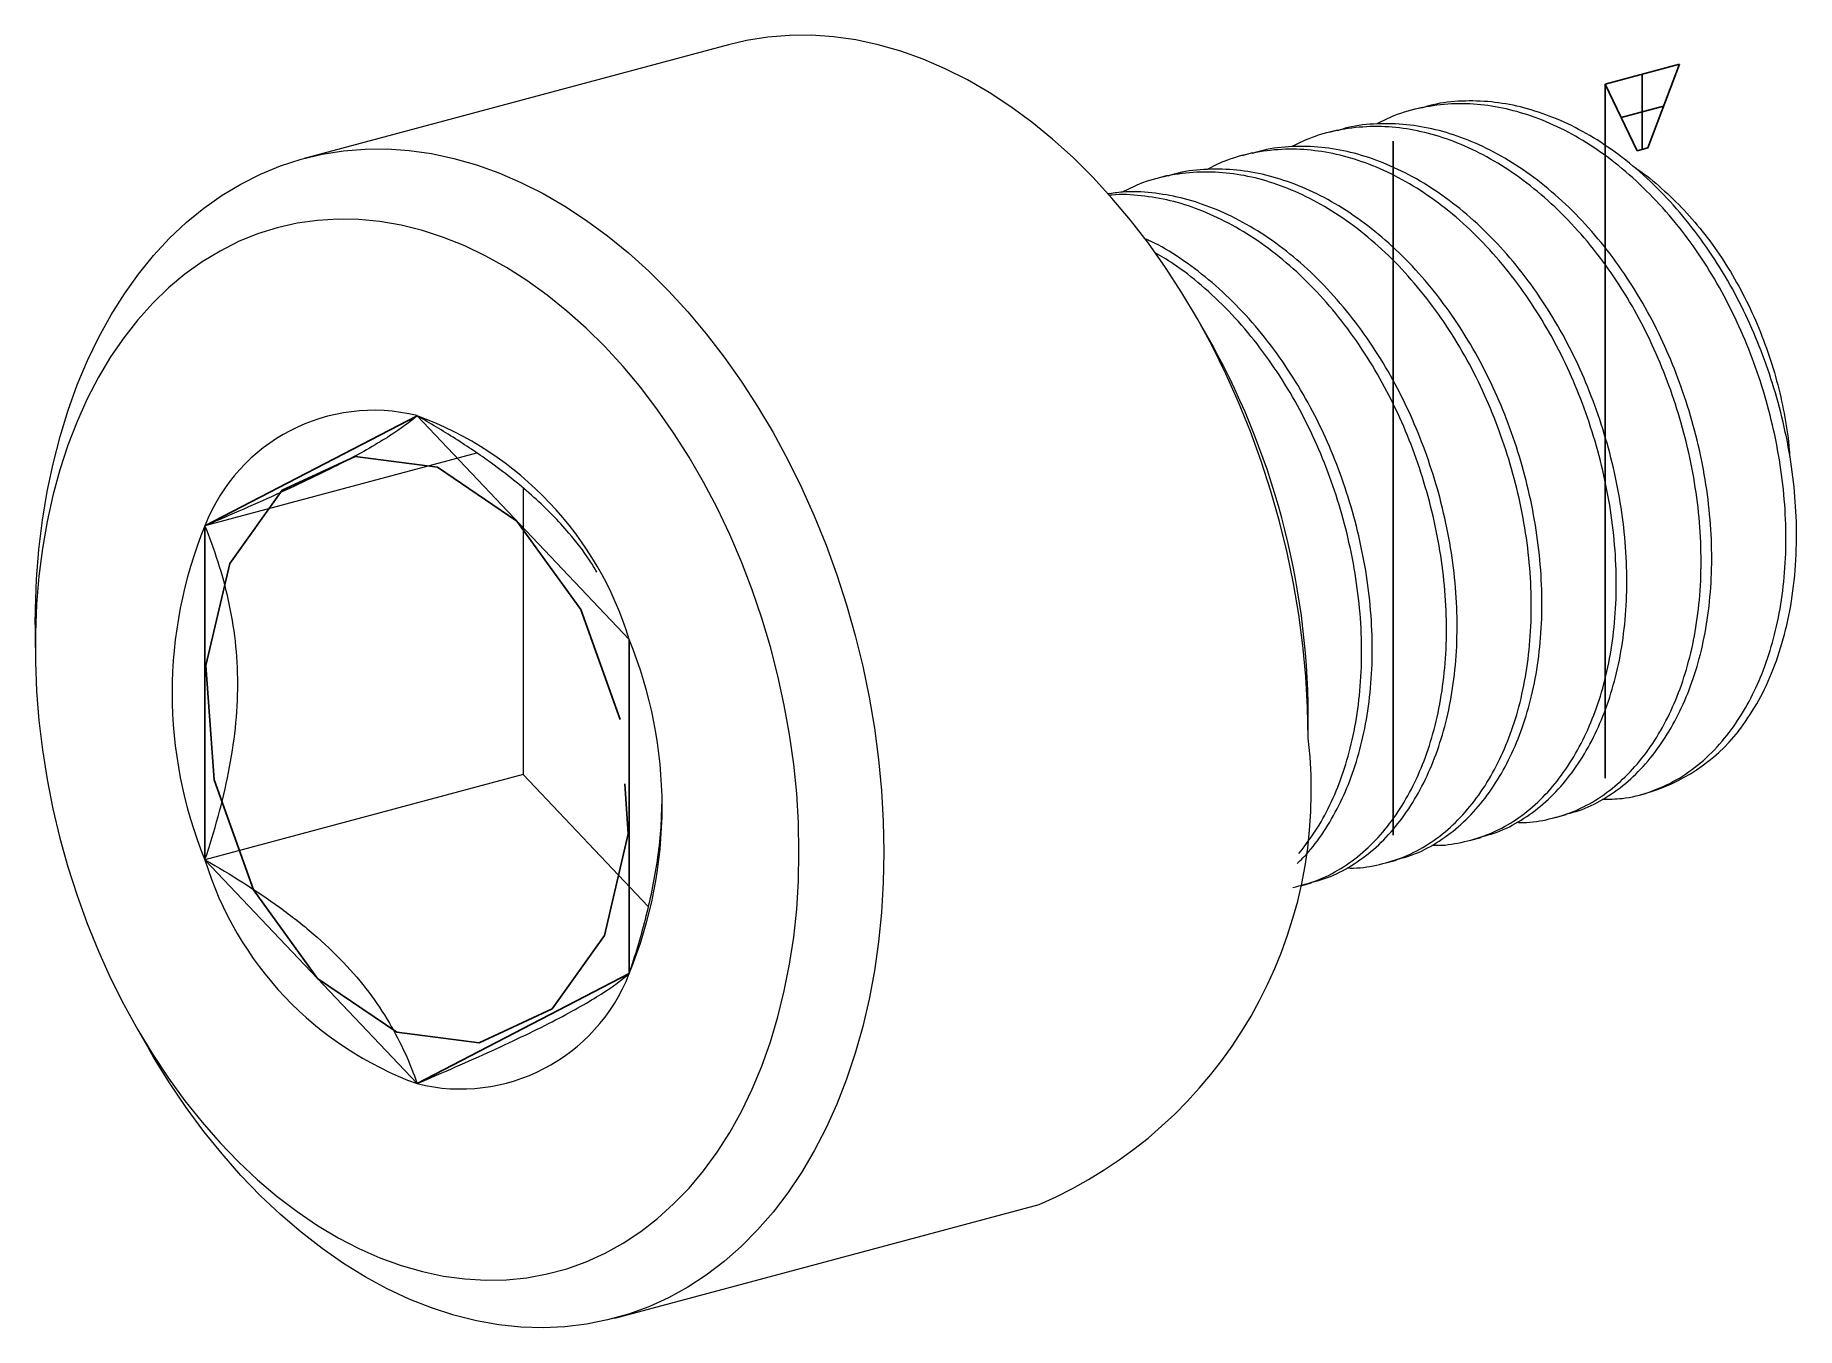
# Model space of a CAD drawing. Header units: millimetres. Extents: x -13.1 to 1.6, y -7.5 to 3.3.
import ezdxf

# ---------------------------------------------------------------- set-up
doc = ezdxf.new("R2010")
doc.units = ezdxf.units.MM
doc.linetypes.add('CENTERX2', pattern=[20.32, 12.7, -2.54, 2.54, -2.54])

msp = doc.modelspace()

# ---------------------------------------------------------------- linework, layer by layer
at = {"color": 7, "linetype": 'Continuous', "lineweight": 15}
for p, q in [((-7.304, 3.219), (-10.84, 2.272)), ((-1.525, 2.697), (-1.613, 2.674)), ((-2.232, 2.508), (-2.32, 2.484)), ((-2.939, 2.318), (-3.028, 2.295)), ((-3.646, 2.129), (-3.735, 2.105)), ((-3.327, 0.814), (-3.422, 0.978)), ((-9.404, -0.182), (-11.667, -0.788)), ((-9.016, -0.474), (-9.016, -2.859)), ((-13.081, -1.61), (-13.081, -1.8)), ((-2.475, -2.557), (-2.475, -2.368)), ((-9.016, -2.859), (-11.667, -3.569)), ((-9.016, -2.859), (-7.973, -3.958)), ((0.293, -3.027), (0.329, -3.018)), ((-0.414, -3.217), (-0.326, -3.193)), ((-1.121, -3.406), (-1.033, -3.383)), ((-1.828, -3.596), (-1.74, -3.572)), ((-2.535, -3.785), (-2.447, -3.761)), ((-12.229, -4.981), (-12.134, -5.145)), ((-8.252, -7.387), (-4.716, -6.44))]:
    msp.add_line(p, q, dxfattribs=at)
at = {"color": 7, "linetype": 'Continuous'}
for p, q in [((0.619, 3.056), (0, 2.89)), ((0.619, 3.056), (0.354, 2.359)), ((0.265, 2.336), (0, 2.89)), ((0.354, 2.359), (0.265, 2.336)), ((-9.899, 0.129), (-11.667, -0.788)), ((-8.132, -1.735), (-9.899, 0.129)), ((-11.667, -0.788), (-11.667, -3.569)), ((-8.132, -4.516), (-8.132, -1.735)), ((-11.667, -3.569), (-9.899, -5.433)), ((-9.899, -5.433), (-8.132, -4.516))]:
    msp.add_line(p, q, dxfattribs=at)
at = {"color": 7, "linetype": 'CENTERX2'}
for p, q in [((0.309, 2.973), (0.309, 2.347)), ((0, 2.89), (0, -2.89)), ((0.486, 2.708), (0.133, 2.613)), ((-1.768, 2.417), (-1.768, -3.364))]:
    msp.add_line(p, q, dxfattribs=at)
at = {"color": 7, "linetype": 'Continuous', "lineweight": 15, "flags": 128}
for points in [[(-2.475, -2.557), (-2.48, -2.302), (-2.495, -2.044), (-2.519, -1.786), (-2.553, -1.527), (-2.597, -1.268), (-2.651, -1.01), (-2.714, -0.753), (-2.786, -0.499), (-2.867, -0.249), (-2.956, -0.002), (-3.055, 0.241), (-3.161, 0.478), (-3.276, 0.71), (-3.398, 0.935), (-3.527, 1.153), (-3.663, 1.363), (-3.806, 1.565), (-3.955, 1.759), (-4.11, 1.942), (-4.27, 2.116), (-4.434, 2.28), (-4.604, 2.432), (-4.777, 2.574), (-4.953, 2.703), (-5.133, 2.821), (-5.315, 2.927), (-5.499, 3.019), (-5.684, 3.099), (-5.87, 3.166), (-6.057, 3.219), (-6.244, 3.259), (-6.429, 3.285), (-6.614, 3.298), (-6.797, 3.297), (-6.978, 3.282), (-7.156, 3.254), (-7.304, 3.219)], [(-13.081, -1.61), (-13.08, -1.483), (-13.07, -1.232), (-13.051, -0.984), (-13.021, -0.741), (-12.982, -0.503), (-12.933, -0.271), (-12.875, -0.044), (-12.808, 0.175), (-12.731, 0.386), (-12.646, 0.589), (-12.552, 0.784), (-12.449, 0.969), (-12.339, 1.144), (-12.221, 1.309), (-12.095, 1.464), (-11.962, 1.607), (-11.823, 1.738), (-11.677, 1.858), (-11.525, 1.965), (-11.367, 2.059), (-11.205, 2.141), (-11.038, 2.21), (-10.867, 2.265), (-10.692, 2.307), (-10.513, 2.335), (-10.333, 2.35), (-10.15, 2.351), (-9.965, 2.338), (-9.779, 2.312), (-9.593, 2.272), (-9.406, 2.218), (-9.22, 2.152), (-9.034, 2.072), (-8.85, 1.979), (-8.668, 1.874), (-8.489, 1.756), (-8.312, 1.627), (-8.139, 1.485), (-7.97, 1.333), (-7.805, 1.169), (-7.645, 0.995), (-7.491, 0.811), (-7.342, 0.618), (-7.199, 0.416), (-7.062, 0.206), (-6.933, -0.012), (-6.811, -0.237), (-6.697, -0.469), (-6.59, -0.706), (-6.492, -0.949), (-6.402, -1.196), (-6.321, -1.447), (-6.249, -1.701), (-6.186, -1.957), (-6.133, -2.215), (-6.089, -2.474), (-6.055, -2.733), (-6.03, -2.992), (-6.015, -3.249), (-6.01, -3.505), (-6.01, -3.505)], [(-6.718, -3.505), (-6.722, -3.262), (-6.737, -3.018), (-6.762, -2.773), (-6.796, -2.527), (-6.84, -2.282), (-6.893, -2.038), (-6.956, -1.796), (-7.027, -1.556), (-7.108, -1.32), (-7.197, -1.088), (-7.294, -0.861), (-7.4, -0.639), (-7.513, -0.423), (-7.634, -0.215), (-7.762, -0.014), (-7.896, 0.179), (-8.036, 0.363), (-8.183, 0.538), (-8.334, 0.703), (-8.49, 0.858), (-8.651, 1.001), (-8.816, 1.134), (-8.984, 1.255), (-9.155, 1.363), (-9.328, 1.459), (-9.502, 1.543), (-9.679, 1.614), (-9.855, 1.671), (-10.032, 1.715), (-10.209, 1.746), (-10.384, 1.763), (-10.558, 1.766), (-10.73, 1.756), (-10.9, 1.732), (-11.066, 1.694), (-11.229, 1.643), (-11.387, 1.579), (-11.541, 1.501), (-11.69, 1.411), (-11.834, 1.309), (-11.971, 1.194), (-12.102, 1.067), (-12.226, 0.928), (-12.343, 0.779), (-12.453, 0.619), (-12.554, 0.449), (-12.648, 0.269), (-12.733, 0.08), (-12.809, -0.117), (-12.876, -0.322), (-12.934, -0.534), (-12.982, -0.753), (-13.021, -0.977), (-13.051, -1.207), (-13.07, -1.441), (-13.08, -1.68), (-13.08, -1.921), (-13.07, -2.164), (-13.051, -2.409), (-13.021, -2.654), (-12.982, -2.9), (-12.934, -3.145), (-12.876, -3.388), (-12.809, -3.629), (-12.733, -3.867), (-12.648, -4.101), (-12.554, -4.331), (-12.453, -4.555), (-12.343, -4.774), (-12.226, -4.986), (-12.102, -5.191), (-11.971, -5.388), (-11.834, -5.577), (-11.69, -5.756), (-11.541, -5.926), (-11.387, -6.086), (-11.229, -6.235), (-11.066, -6.373), (-10.9, -6.5), (-10.73, -6.615), (-10.558, -6.717), (-10.384, -6.807), (-10.209, -6.884), (-10.032, -6.948), (-9.855, -6.999), (-9.679, -7.036), (-9.502, -7.06), (-9.328, -7.07), (-9.155, -7.067), (-8.984, -7.05), (-8.816, -7.019), (-8.651, -6.975), (-8.49, -6.917), (-8.334, -6.846), (-8.183, -6.762), (-8.036, -6.666), (-7.896, -6.557), (-7.762, -6.436), (-7.634, -6.303), (-7.513, -6.16), (-7.4, -6.005), (-7.294, -5.84), (-7.197, -5.665), (-7.108, -5.48), (-7.027, -5.287), (-6.956, -5.086), (-6.893, -4.877), (-6.84, -4.662), (-6.796, -4.44), (-6.762, -4.213), (-6.737, -3.981), (-6.722, -3.744), (-6.718, -3.505)], [(-6.01, -3.505), (-6.015, -3.758), (-6.03, -4.007), (-6.055, -4.253), (-6.089, -4.493), (-6.133, -4.729), (-6.186, -4.958), (-6.249, -5.181), (-6.321, -5.396), (-6.402, -5.604), (-6.492, -5.803), (-6.59, -5.993), (-6.697, -6.173), (-6.811, -6.343), (-6.933, -6.503), (-7.062, -6.652), (-7.199, -6.789), (-7.342, -6.914), (-7.491, -7.028), (-7.645, -7.129), (-7.805, -7.217), (-7.97, -7.292), (-8.139, -7.354), (-8.312, -7.402), (-8.489, -7.438), (-8.668, -7.459), (-8.85, -7.467), (-9.034, -7.461), (-9.22, -7.442), (-9.406, -7.408), (-9.593, -7.362), (-9.779, -7.302), (-9.965, -7.228), (-10.15, -7.142), (-10.333, -7.043), (-10.513, -6.932), (-10.692, -6.808), (-10.867, -6.672), (-11.038, -6.525), (-11.205, -6.367), (-11.367, -6.198), (-11.525, -6.019), (-11.677, -5.831), (-11.823, -5.633), (-11.962, -5.427), (-12.095, -5.213), (-12.134, -5.145)]]:
    msp.add_lwpolyline(points, dxfattribs=at)
at = {"color": 7, "linetype": 'CENTERX2', "flags": 128}
msp.add_lwpolyline([(-8.209, -2.401), (-8.535, -1.486), (-9.07, -0.748), (-9.73, -0.3), (-10.416, -0.21), (-11.024, -0.492), (-11.46, -1.103), (-11.659, -1.95), (-11.59, -2.903), (-11.264, -3.819), (-10.729, -4.557), (-10.069, -5.004), (-9.383, -5.094), (-8.775, -4.812), (-8.339, -4.201), (-8.14, -3.354), (-8.209, -2.401)], dxfattribs=at)
at = {"color": 7, "linetype": 'Continuous', "lineweight": 15}
for centre, radius, start, end in [((-8.929, -2.392), 6.454, 0.2149, 29.781), ((-10.262, -1.334), 1.508, 76.0839, 158.751), ((-10.886, -2.577), 2.88, 16.9889, 69.9688), ((-8.274, -2.179), 3.667, 157.7153, 202.2847), ((-11.525, -3.126), 3.667, 337.7153, 22.2847), ((-6.199, -2.996), 3.75, 293.2863, 6.7122), ((-0.078, -1.556), 1.517, 285.5667, 321.5157), ((-8.913, -2.728), 2.88, 196.9889, 249.9688), ((-9.537, -3.97), 1.508, 256.0839, 338.751)]:
    msp.add_arc(centre, radius, start, end, dxfattribs=at)
for points, knots in [([(-0.024, -3.065), (0.031, -3.065), (0.167, -3.063), (0.374, -3.01), (0.594, -2.911), (0.797, -2.769), (0.973, -2.592), (1.122, -2.39), (1.245, -2.17), (1.346, -1.926), (1.424, -1.659), (1.479, -1.369), (1.507, -1.059), (1.507, -0.735), (1.48, -0.404), (1.425, -0.073), (1.346, 0.254), (1.243, 0.569), (1.12, 0.873), (0.973, 1.166), (0.804, 1.447), (0.612, 1.711), (0.4, 1.952), (0.174, 2.166), (-0.064, 2.348), (-0.307, 2.495), (-0.552, 2.607), (-0.796, 2.683), (-1.039, 2.725), (-1.284, 2.732), (-1.527, 2.7), (-1.736, 2.643), (-1.857, 2.583), (-1.903, 2.559)], [0, 0, 0, 0, 0.024451, 0.060324, 0.096436, 0.132506, 0.168256, 0.20067, 0.232402, 0.263686, 0.295665, 0.328265, 0.361294, 0.394541, 0.427788, 0.460817, 0.493417, 0.525396, 0.556681, 0.588413, 0.620826, 0.653735, 0.686933, 0.720205, 0.75333, 0.786096, 0.818302, 0.849769, 0.881236, 0.913442, 0.946208, 0.979333, 1, 1, 1, 1]), ([(1.109, -2.5), (1.162, -2.426), (1.266, -2.28), (1.391, -2.019), (1.489, -1.732), (1.558, -1.415), (1.594, -1.072), (1.597, -0.724), (1.568, -0.381), (1.514, -0.049), (1.434, 0.278), (1.331, 0.593), (1.208, 0.897), (1.062, 1.19), (0.892, 1.47), (0.7, 1.734), (0.489, 1.976), (0.262, 2.189), (0.025, 2.371), (-0.219, 2.519), (-0.464, 2.63), (-0.707, 2.706), (-0.951, 2.749), (-1.195, 2.754), (-1.388, 2.735), (-1.495, 2.702), (-1.524, 2.693)], [0, 0, 0, 0, 0.046044, 0.090934, 0.136245, 0.182647, 0.229807, 0.277355, 0.319969, 0.362302, 0.404087, 0.445075, 0.485173, 0.525845, 0.56739, 0.60957, 0.652121, 0.694766, 0.737223, 0.77922, 0.820499, 0.860832, 0.901164, 0.942443, 0.98444, 1, 1, 1, 1]), ([(-0.737, -3.257), (-0.728, -3.258), (-0.644, -3.264), (-0.491, -3.239), (-0.279, -3.18), (-0.08, -3.08), (0.104, -2.944), (0.27, -2.776), (0.415, -2.58), (0.538, -2.359), (0.639, -2.116), (0.717, -1.849), (0.772, -1.558), (0.8, -1.248), (0.8, -0.925), (0.773, -0.594), (0.718, -0.262), (0.638, 0.065), (0.536, 0.38), (0.412, 0.684), (0.266, 0.976), (0.097, 1.257), (-0.095, 1.521), (-0.307, 1.762), (-0.533, 1.976), (-0.771, 2.158), (-1.014, 2.306), (-1.259, 2.417), (-1.503, 2.493), (-1.746, 2.535), (-1.991, 2.542), (-2.234, 2.51), (-2.443, 2.454), (-2.564, 2.393), (-2.61, 2.37)], [0, 0, 0, 0, 0.003896, 0.036632, 0.069727, 0.102968, 0.136136, 0.169015, 0.201399, 0.233102, 0.264358, 0.296308, 0.328878, 0.361877, 0.395094, 0.42831, 0.461309, 0.493879, 0.525829, 0.557085, 0.588788, 0.621172, 0.654051, 0.687219, 0.72046, 0.753555, 0.786291, 0.818467, 0.849906, 0.881345, 0.913521, 0.946257, 0.979352, 1, 1, 1, 1]), ([(-0.327, -3.189), (-0.282, -3.177), (-0.166, -3.147), (0.008, -3.055), (0.193, -2.921), (0.359, -2.752), (0.503, -2.556), (0.626, -2.336), (0.727, -2.092), (0.806, -1.825), (0.86, -1.534), (0.888, -1.225), (0.889, -0.901), (0.861, -0.57), (0.807, -0.238), (0.727, 0.088), (0.624, 0.404), (0.501, 0.708), (0.355, 1), (0.185, 1.281), (-0.007, 1.545), (-0.218, 1.786), (-0.445, 2), (-0.682, 2.182), (-0.926, 2.329), (-1.171, 2.441), (-1.414, 2.517), (-1.658, 2.559), (-1.902, 2.564), (-2.095, 2.546), (-2.202, 2.512), (-2.231, 2.503)], [0, 0, 0, 0, 0.023049, 0.059593, 0.096056, 0.132201, 0.167803, 0.202656, 0.237018, 0.272141, 0.307948, 0.344225, 0.380742, 0.417259, 0.453536, 0.489343, 0.524466, 0.558828, 0.593681, 0.629283, 0.665428, 0.701891, 0.738435, 0.774818, 0.810806, 0.84618, 0.880742, 0.915304, 0.950678, 0.986666, 1, 1, 1, 1]), ([(-1.444, -3.447), (-1.435, -3.447), (-1.352, -3.453), (-1.198, -3.428), (-0.987, -3.369), (-0.787, -3.269), (-0.603, -3.134), (-0.437, -2.966), (-0.292, -2.769), (-0.17, -2.549), (-0.068, -2.305), (0.01, -2.038), (0.065, -1.747), (0.093, -1.438), (0.093, -1.114), (0.066, -0.783), (0.011, -0.451), (-0.069, -0.125), (-0.171, 0.191), (-0.295, 0.494), (-0.441, 0.787), (-0.611, 1.068), (-0.803, 1.332), (-1.014, 1.573), (-1.24, 1.787), (-1.478, 1.969), (-1.721, 2.116), (-1.966, 2.228), (-2.21, 2.304), (-2.453, 2.346), (-2.698, 2.353), (-2.941, 2.321), (-3.15, 2.265), (-3.271, 2.204), (-3.317, 2.18)], [0, 0, 0, 0, 0.003896, 0.036632, 0.069727, 0.102968, 0.136136, 0.169015, 0.201399, 0.233102, 0.264358, 0.296308, 0.328878, 0.361877, 0.395094, 0.42831, 0.461309, 0.493879, 0.525829, 0.557085, 0.588788, 0.621172, 0.654051, 0.687219, 0.72046, 0.753555, 0.786291, 0.818467, 0.849906, 0.881345, 0.913521, 0.946257, 0.979352, 1, 1, 1, 1]), ([(-1.034, -3.378), (-0.989, -3.366), (-0.873, -3.336), (-0.699, -3.244), (-0.514, -3.11), (-0.349, -2.942), (-0.204, -2.746), (-0.081, -2.525), (0.02, -2.281), (0.099, -2.014), (0.153, -1.724), (0.181, -1.414), (0.181, -1.091), (0.154, -0.76), (0.099, -0.428), (0.02, -0.101), (-0.083, 0.214), (-0.206, 0.518), (-0.352, 0.811), (-0.522, 1.091), (-0.714, 1.355), (-0.925, 1.597), (-1.152, 1.81), (-1.389, 1.992), (-1.633, 2.14), (-1.878, 2.251), (-2.121, 2.328), (-2.365, 2.37), (-2.609, 2.375), (-2.802, 2.356), (-2.909, 2.323), (-2.938, 2.314)], [0, 0, 0, 0, 0.023049, 0.059593, 0.096056, 0.132201, 0.167803, 0.202656, 0.237018, 0.272141, 0.307948, 0.344225, 0.380742, 0.417259, 0.453536, 0.489343, 0.524466, 0.558828, 0.593681, 0.629283, 0.665428, 0.701891, 0.738435, 0.774818, 0.810806, 0.84618, 0.880742, 0.915304, 0.950678, 0.986666, 1, 1, 1, 1]), ([(-2.151, -3.636), (-2.142, -3.637), (-2.059, -3.642), (-1.905, -3.618), (-1.694, -3.559), (-1.494, -3.458), (-1.31, -3.323), (-1.144, -3.155), (-0.999, -2.959), (-0.877, -2.738), (-0.775, -2.494), (-0.697, -2.227), (-0.643, -1.937), (-0.615, -1.627), (-0.614, -1.304), (-0.641, -0.973), (-0.696, -0.641), (-0.776, -0.314), (-0.878, 0.001), (-1.002, 0.305), (-1.148, 0.598), (-1.318, 0.878), (-1.51, 1.142), (-1.721, 1.384), (-1.947, 1.597), (-2.185, 1.779), (-2.428, 1.927), (-2.673, 2.038), (-2.917, 2.115), (-3.16, 2.156), (-3.405, 2.163), (-3.648, 2.131), (-3.857, 2.075), (-3.978, 2.014), (-4.025, 1.991)], [0, 0, 0, 0, 0.003896, 0.036632, 0.069727, 0.102968, 0.136136, 0.169015, 0.201399, 0.233102, 0.264358, 0.296308, 0.328878, 0.361877, 0.395094, 0.42831, 0.461309, 0.493879, 0.525829, 0.557085, 0.588788, 0.621172, 0.654051, 0.687219, 0.72046, 0.753555, 0.786291, 0.818467, 0.849906, 0.881345, 0.913521, 0.946257, 0.979352, 1, 1, 1, 1]), ([(-1.741, -3.568), (-1.696, -3.556), (-1.58, -3.525), (-1.406, -3.434), (-1.221, -3.3), (-1.056, -3.131), (-0.911, -2.935), (-0.788, -2.714), (-0.687, -2.471), (-0.609, -2.204), (-0.554, -1.913), (-0.526, -1.603), (-0.526, -1.28), (-0.553, -0.949), (-0.608, -0.617), (-0.687, -0.291), (-0.79, 0.025), (-0.913, 0.329), (-1.06, 0.621), (-1.229, 0.902), (-1.421, 1.166), (-1.632, 1.407), (-1.859, 1.621), (-2.097, 1.803), (-2.34, 1.95), (-2.585, 2.062), (-2.828, 2.138), (-3.072, 2.181), (-3.316, 2.185), (-3.509, 2.167), (-3.616, 2.134), (-3.645, 2.125)], [0, 0, 0, 0, 0.023049, 0.059593, 0.096056, 0.132201, 0.167803, 0.202656, 0.237018, 0.272141, 0.307948, 0.344225, 0.380742, 0.417259, 0.453536, 0.489343, 0.524466, 0.558828, 0.593681, 0.629283, 0.665428, 0.701891, 0.738435, 0.774818, 0.810806, 0.84618, 0.880742, 0.915304, 0.950678, 0.986666, 1, 1, 1, 1]), ([(0.249, 2.193), (0.256, 2.188), (0.333, 2.142), (0.471, 2.025), (0.659, 1.846), (0.832, 1.642), (0.99, 1.42), (1.132, 1.18), (1.255, 0.926), (1.358, 0.66), (1.441, 0.389), (1.499, 0.115), (1.531, -0.088), (1.536, -0.198), (1.537, -0.218)], [0, 0, 0, 0, 0.010349, 0.109909, 0.209135, 0.305694, 0.402562, 0.499121, 0.595733, 0.692648, 0.789222, 0.883773, 0.978646, 1, 1, 1, 1]), ([(-2.448, -3.757), (-2.403, -3.745), (-2.287, -3.715), (-2.113, -3.623), (-1.928, -3.489), (-1.763, -3.321), (-1.618, -3.124), (-1.495, -2.904), (-1.394, -2.66), (-1.316, -2.393), (-1.261, -2.103), (-1.233, -1.793), (-1.233, -1.469), (-1.26, -1.138), (-1.315, -0.807), (-1.394, -0.48), (-1.497, -0.165), (-1.62, 0.139), (-1.767, 0.432), (-1.936, 0.712), (-2.128, 0.976), (-2.34, 1.218), (-2.566, 1.432), (-2.804, 1.614), (-3.047, 1.761), (-3.292, 1.872), (-3.536, 1.949), (-3.779, 1.99), (-3.984, 2), (-4.104, 1.982), (-4.146, 1.976)], [0, 0, 0, 0, 0.023787, 0.061499, 0.099129, 0.136431, 0.173171, 0.209139, 0.2446, 0.280848, 0.3178, 0.355238, 0.392923, 0.430608, 0.468046, 0.504998, 0.541245, 0.576706, 0.612674, 0.649415, 0.686716, 0.724346, 0.762059, 0.799606, 0.836746, 0.873251, 0.908919, 0.944587, 0.981092, 1, 1, 1, 1]), ([(-2.604, -3.801), (-2.536, -3.783), (-2.397, -3.748), (-2.201, -3.648), (-2.017, -3.513), (-1.851, -3.344), (-1.706, -3.148), (-1.584, -2.928), (-1.482, -2.684), (-1.404, -2.417), (-1.35, -2.126), (-1.322, -1.817), (-1.321, -1.493), (-1.349, -1.162), (-1.403, -0.83), (-1.483, -0.504), (-1.585, -0.188), (-1.709, 0.116), (-1.855, 0.408), (-2.025, 0.689), (-2.217, 0.953), (-2.428, 1.194), (-2.655, 1.408), (-2.892, 1.59), (-3.136, 1.737), (-3.38, 1.849), (-3.624, 1.926), (-3.867, 1.965), (-4.039, 1.977), (-4.127, 1.965), (-4.136, 1.964)], [0, 0, 0, 0, 0.03591, 0.073735, 0.111477, 0.14889, 0.18574, 0.221814, 0.257381, 0.293736, 0.330798, 0.368347, 0.406145, 0.443942, 0.481491, 0.518553, 0.554908, 0.590475, 0.62655, 0.6634, 0.700812, 0.738554, 0.776379, 0.814038, 0.851288, 0.887902, 0.923676, 0.95945, 0.996064, 1, 1, 1, 1]), ([(-2.568, -3.601), (-2.535, -3.57), (-2.448, -3.485), (-2.326, -3.313), (-2.202, -3.094), (-2.101, -2.85), (-2.023, -2.583), (-1.968, -2.292), (-1.94, -1.982), (-1.94, -1.659), (-1.967, -1.328), (-2.022, -0.996), (-2.102, -0.67), (-2.204, -0.354), (-2.328, -0.05), (-2.474, 0.242), (-2.644, 0.523), (-2.835, 0.787), (-3.047, 1.028), (-3.273, 1.243), (-3.511, 1.423), (-3.702, 1.544), (-3.813, 1.593), (-3.842, 1.605)], [0, 0, 0, 0, 0.029293, 0.079313, 0.128281, 0.176559, 0.225908, 0.276216, 0.327185, 0.378491, 0.429797, 0.480766, 0.531074, 0.580422, 0.6287, 0.677668, 0.727688, 0.778472, 0.829703, 0.881046, 0.932164, 0.982727, 1, 1, 1, 1]), ([(-2.552, -3.517), (-2.506, -3.457), (-2.41, -3.335), (-2.291, -3.117), (-2.189, -2.873), (-2.111, -2.606), (-2.057, -2.316), (-2.029, -2.006), (-2.028, -1.683), (-2.056, -1.352), (-2.11, -1.02), (-2.19, -0.693), (-2.292, -0.378), (-2.416, -0.074), (-2.562, 0.219), (-2.732, 0.499), (-2.924, 0.763), (-3.135, 1.005), (-3.362, 1.218), (-3.57, 1.381), (-3.704, 1.459), (-3.756, 1.489)], [0, 0, 0, 0, 0.050652, 0.103179, 0.154966, 0.207901, 0.261865, 0.316538, 0.371573, 0.426608, 0.481281, 0.535245, 0.58818, 0.639967, 0.692494, 0.746149, 0.800624, 0.855578, 0.910653, 0.965486, 1, 1, 1, 1]), ([(-9.899, 0.129), (-9.958, 0.079), (-10.031, 0.024), (-10.178, -0.071), (-10.233, -0.104), (-10.359, -0.176), (-10.43, -0.215), (-10.661, -0.334), (-10.839, -0.42), (-11.236, -0.602), (-11.448, -0.694), (-11.667, -0.788)], [0, 0, 0, 0, 0.25, 0.25, 0.375, 0.375, 0.5, 0.5, 0.75, 0.75, 1, 1, 1, 1]), ([(-8.402, -1.173), (-8.422, -1.14), (-8.486, -1.031), (-8.612, -0.871), (-8.77, -0.697), (-8.925, -0.549), (-9.095, -0.405), (-9.312, -0.24), (-9.579, -0.059), (-9.792, 0.066), (-9.899, 0.129)], [0, 0, 0, 0, 0.067572, 0.22364, 0.329659, 0.436583, 0.546188, 0.656604, 0.827516, 1, 1, 1, 1]), ([(-11.667, -3.569), (-11.588, -3.333), (-11.519, -3.087), (-11.422, -2.596), (-11.394, -2.35), (-11.394, -1.86), (-11.422, -1.63), (-11.519, -1.19), (-11.588, -0.982), (-11.667, -0.788)], [0, 0, 0, 0, 0.25, 0.25, 0.5, 0.5, 0.75, 0.75, 1, 1, 1, 1]), ([(-8.132, -4.516), (-8.108, -4.442), (-8.059, -4.294), (-7.995, -4.062), (-7.939, -3.823), (-7.895, -3.574), (-7.866, -3.334), (-7.862, -3.178), (-7.86, -3.106)], [0, 0, 0, 0, 0.161215, 0.322842, 0.495754, 0.668615, 0.846717, 1, 1, 1, 1]), ([(-11.667, -3.569), (-11.449, -3.693), (-11.24, -3.824), (-10.948, -4.036), (-10.855, -4.109), (-10.676, -4.263), (-10.591, -4.343), (-10.358, -4.587), (-10.234, -4.754), (-10.032, -5.096), (-9.958, -5.265), (-9.899, -5.433)], [0, 0, 0, 0, 0.25, 0.25, 0.375, 0.375, 0.5, 0.5, 0.75, 0.75, 1, 1, 1, 1]), ([(-9.899, -5.433), (-9.682, -5.34), (-9.473, -5.249), (-9.181, -5.116), (-9.087, -5.072), (-8.908, -4.986), (-8.823, -4.943), (-8.591, -4.823), (-8.466, -4.752), (-8.265, -4.623), (-8.19, -4.567), (-8.132, -4.516)], [0, 0, 0, 0, 0.25, 0.25, 0.375, 0.375, 0.5, 0.5, 0.75, 0.75, 1, 1, 1, 1])]:
    msp.add_open_spline(points, degree=3, knots=knots, dxfattribs=at)

doc.saveas('drawing.dxf')
